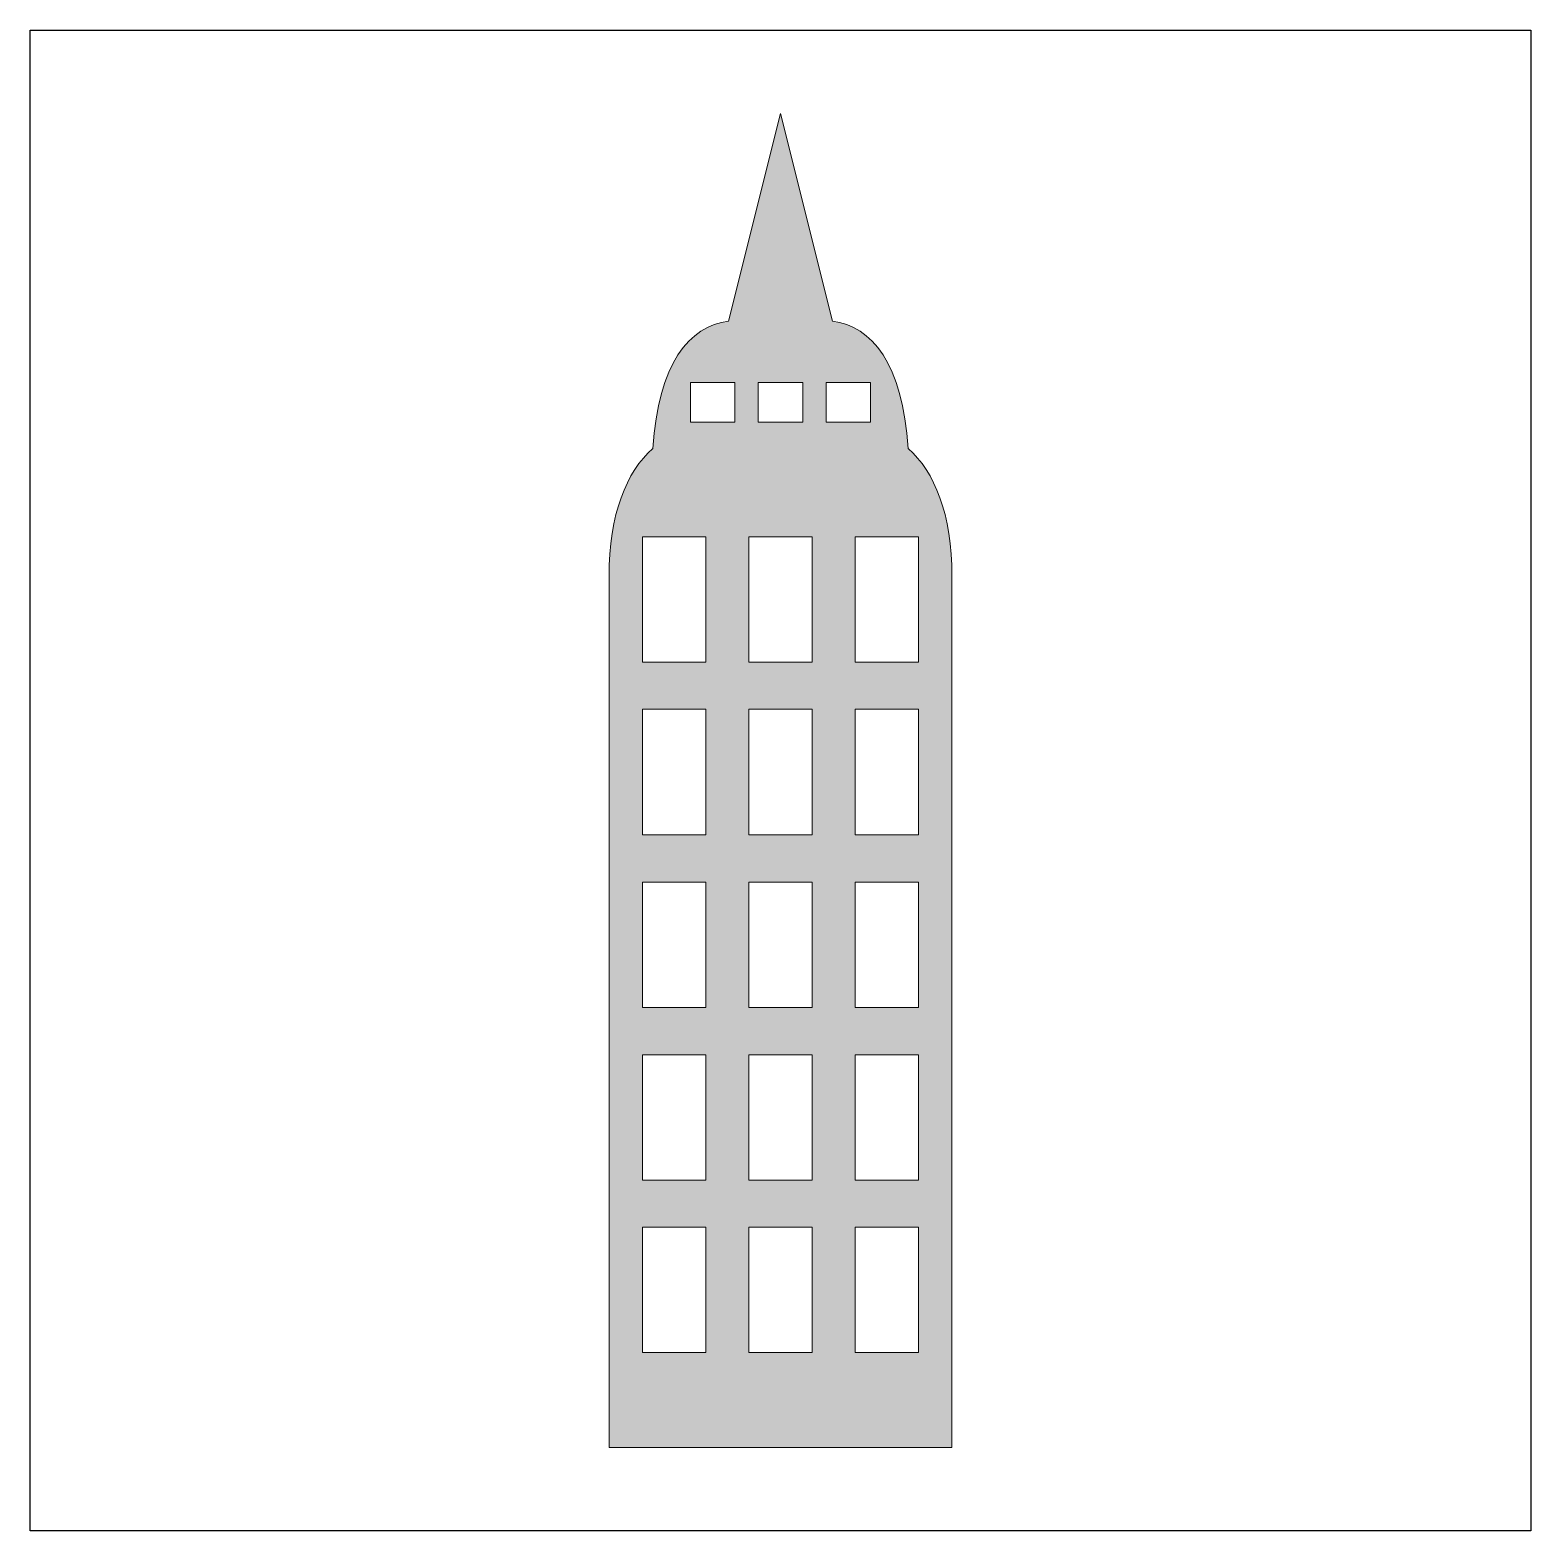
# Model space of a CAD drawing. Header units: inches. Extents: x 0 to 114, y 0 to 114.
import ezdxf

# ---------------------------------------------------------------- set-up
doc = ezdxf.new("R2010")
doc.units = ezdxf.units.IN
doc.header["$MEASUREMENT"] = 0
doc.layers.add('Image Background', color=7, linetype='Continuous')
doc.layers.add('Layer 1', color=7, linetype='Continuous')
picture_1 = doc.add_image_def('image1.png', size_in_pixel=(1350, 1350))

msp = doc.modelspace()

# ---------------------------------------------------------------- hatches: boundary and pattern name
at = {"layer": 'Layer 1', "true_color": 0xd8de80}
h = msp.add_hatch(color=61, dxfattribs=at)
h.dxf.hatch_style = 2
edge = h.paths.add_edge_path()
edge.add_spline(control_points=[(66.87, 82.44), (66.47, 88.86), (64.09, 91.78), (61.1, 92.13), (61.1, 92.13), (57.15, 107.95), (57.15, 107.95), (57.15, 107.95), (53.2, 92.13), (53.2, 92.13), (50.21, 91.78), (47.83, 88.86), (47.43, 82.44), (45.41, 80.64), (44.1, 77.48), (44.1, 72.66), (44.1, 72.66), (44.1, 54.73), (44.1, 54.73), (44.1, 54.73), (44.1, 21.36), (44.1, 21.36), (44.1, 21.36), (44.1, 6.35), (44.1, 6.35), (44.1, 6.35), (52.72, 6.35), (52.72, 6.35), (52.72, 6.35), (61.58, 6.35), (61.58, 6.35), (61.58, 6.35), (70.2, 6.35), (70.2, 6.35), (70.2, 6.35), (70.2, 21.36), (70.2, 21.36), (70.2, 21.36), (70.2, 54.73), (70.2, 54.73), (70.2, 54.73), (70.2, 72.66), (70.2, 72.66), (70.2, 77.48), (68.89, 80.64), (66.87, 82.44)], knot_values=[0, 0, 0, 0, 1, 1, 1, 2, 2, 2, 3, 3, 3, 4, 4, 4, 5, 5, 5, 6, 6, 6, 7, 7, 7, 8, 8, 8, 9, 9, 9, 10, 10, 10, 11, 11, 11, 12, 12, 12, 13, 13, 13, 14, 14, 14, 15, 15, 15, 15], degree=3, periodic=1)
h.paths.add_polyline_path([(55.46, 87.47), (58.84, 87.47), (58.84, 84.43), (55.46, 84.43)])
h.paths.add_polyline_path([(51.47, 13.58), (46.64, 13.58), (46.64, 23.13), (51.47, 23.13)])
h.paths.add_polyline_path([(51.47, 26.72), (46.64, 26.72), (46.64, 36.27), (51.47, 36.27)])
h.paths.add_polyline_path([(51.47, 39.87), (46.64, 39.87), (46.64, 49.42), (51.47, 49.42)])
h.paths.add_polyline_path([(51.47, 53.01), (46.64, 53.01), (46.64, 62.57), (51.47, 62.57)])
h.paths.add_polyline_path([(51.47, 66.16), (46.64, 66.16), (46.64, 75.71), (51.47, 75.71)])
h.paths.add_polyline_path([(53.67, 84.43), (50.3, 84.43), (50.3, 87.47), (53.67, 87.47)])
h.paths.add_polyline_path([(59.56, 13.58), (54.74, 13.58), (54.74, 23.13), (59.56, 23.13)])
h.paths.add_polyline_path([(59.56, 26.72), (54.74, 26.72), (54.74, 36.27), (59.56, 36.27)])
h.paths.add_polyline_path([(59.56, 39.87), (54.74, 39.87), (54.74, 49.42), (59.56, 49.42)])
h.paths.add_polyline_path([(59.56, 53.01), (54.74, 53.01), (54.74, 62.57), (59.56, 62.57)])
h.paths.add_polyline_path([(59.56, 66.16), (54.74, 66.16), (54.74, 75.71), (59.56, 75.71)])
h.paths.add_polyline_path([(60.63, 84.43), (60.63, 87.47), (64, 87.47), (64, 84.43)])
h.paths.add_polyline_path([(67.66, 13.58), (62.83, 13.58), (62.83, 23.13), (67.66, 23.13)])
h.paths.add_polyline_path([(67.66, 26.72), (62.83, 26.72), (62.83, 36.27), (67.66, 36.27)])
h.paths.add_polyline_path([(67.66, 39.87), (62.83, 39.87), (62.83, 49.42), (67.66, 49.42)])
h.paths.add_polyline_path([(67.66, 53.01), (62.83, 53.01), (62.83, 62.57), (67.66, 62.57)])
h.paths.add_polyline_path([(67.66, 66.16), (62.83, 66.16), (62.83, 75.71), (67.66, 75.71)])

# ---------------------------------------------------------------- linework, layer by layer
at = {"layer": 'Layer 1', "lineweight": 0}
for points in [[(53.67, 84.43), (50.3, 84.43), (50.3, 87.47), (53.67, 87.47), (53.67, 84.43)], [(55.46, 87.47), (58.84, 87.47), (58.84, 84.43), (55.46, 84.43), (55.46, 87.47)], [(60.63, 84.43), (60.63, 87.47), (64, 87.47), (64, 84.43), (60.63, 84.43)], [(51.47, 66.16), (46.64, 66.16), (46.64, 75.71), (51.47, 75.71), (51.47, 66.16)], [(59.56, 66.16), (54.74, 66.16), (54.74, 75.71), (59.56, 75.71), (59.56, 66.16)], [(67.66, 66.16), (62.83, 66.16), (62.83, 75.71), (67.66, 75.71), (67.66, 66.16)], [(51.47, 53.01), (46.64, 53.01), (46.64, 62.57), (51.47, 62.57), (51.47, 53.01)], [(59.56, 53.01), (54.74, 53.01), (54.74, 62.57), (59.56, 62.57), (59.56, 53.01)], [(67.66, 53.01), (62.83, 53.01), (62.83, 62.57), (67.66, 62.57), (67.66, 53.01)], [(51.47, 39.87), (46.64, 39.87), (46.64, 49.42), (51.47, 49.42), (51.47, 39.87)], [(59.56, 39.87), (54.74, 39.87), (54.74, 49.42), (59.56, 49.42), (59.56, 39.87)], [(67.66, 39.87), (62.83, 39.87), (62.83, 49.42), (67.66, 49.42), (67.66, 39.87)], [(51.47, 26.72), (46.64, 26.72), (46.64, 36.27), (51.47, 36.27), (51.47, 26.72)], [(59.56, 26.72), (54.74, 26.72), (54.74, 36.27), (59.56, 36.27), (59.56, 26.72)], [(67.66, 26.72), (62.83, 26.72), (62.83, 36.27), (67.66, 36.27), (67.66, 26.72)], [(51.47, 13.58), (46.64, 13.58), (46.64, 23.13), (51.47, 23.13), (51.47, 13.58)], [(59.56, 13.58), (54.74, 13.58), (54.74, 23.13), (59.56, 23.13), (59.56, 13.58)], [(67.66, 13.58), (62.83, 13.58), (62.83, 23.13), (67.66, 23.13), (67.66, 13.58)]]:
    msp.add_lwpolyline(points, dxfattribs=at)
msp.add_open_spline([(66.87, 82.44), (66.47, 88.86), (64.09, 91.78), (61.1, 92.13), (61.1, 92.13), (57.15, 107.95), (57.15, 107.95), (57.15, 107.95), (53.2, 92.13), (53.2, 92.13), (50.21, 91.78), (47.83, 88.86), (47.43, 82.44), (45.41, 80.64), (44.1, 77.48), (44.1, 72.66), (44.1, 72.66), (44.1, 54.73), (44.1, 54.73), (44.1, 54.73), (44.1, 21.36), (44.1, 21.36), (44.1, 21.36), (44.1, 6.35), (44.1, 6.35), (44.1, 6.35), (52.72, 6.35), (52.72, 6.35), (52.72, 6.35), (61.58, 6.35), (61.58, 6.35), (61.58, 6.35), (70.2, 6.35), (70.2, 6.35), (70.2, 6.35), (70.2, 21.36), (70.2, 21.36), (70.2, 21.36), (70.2, 54.73), (70.2, 54.73), (70.2, 54.73), (70.2, 72.66), (70.2, 72.66), (70.2, 77.48), (68.89, 80.64), (66.87, 82.44)], degree=3, knots=[0, 0, 0, 0, 1, 1, 1, 2, 2, 2, 3, 3, 3, 4, 4, 4, 5, 5, 5, 6, 6, 6, 7, 7, 7, 8, 8, 8, 9, 9, 9, 10, 10, 10, 11, 11, 11, 12, 12, 12, 13, 13, 13, 14, 14, 14, 15, 15, 15, 15], dxfattribs=at)

# ---------------------------------------------------------------- pictures from other files: only their frames are drawn
at = {"layer": 'Image Background'}
image = msp.add_image(picture_1, insert=(0, 0), size_in_units=(114.3, 114.3), dxfattribs=at)

doc.saveas('drawing.dxf')
